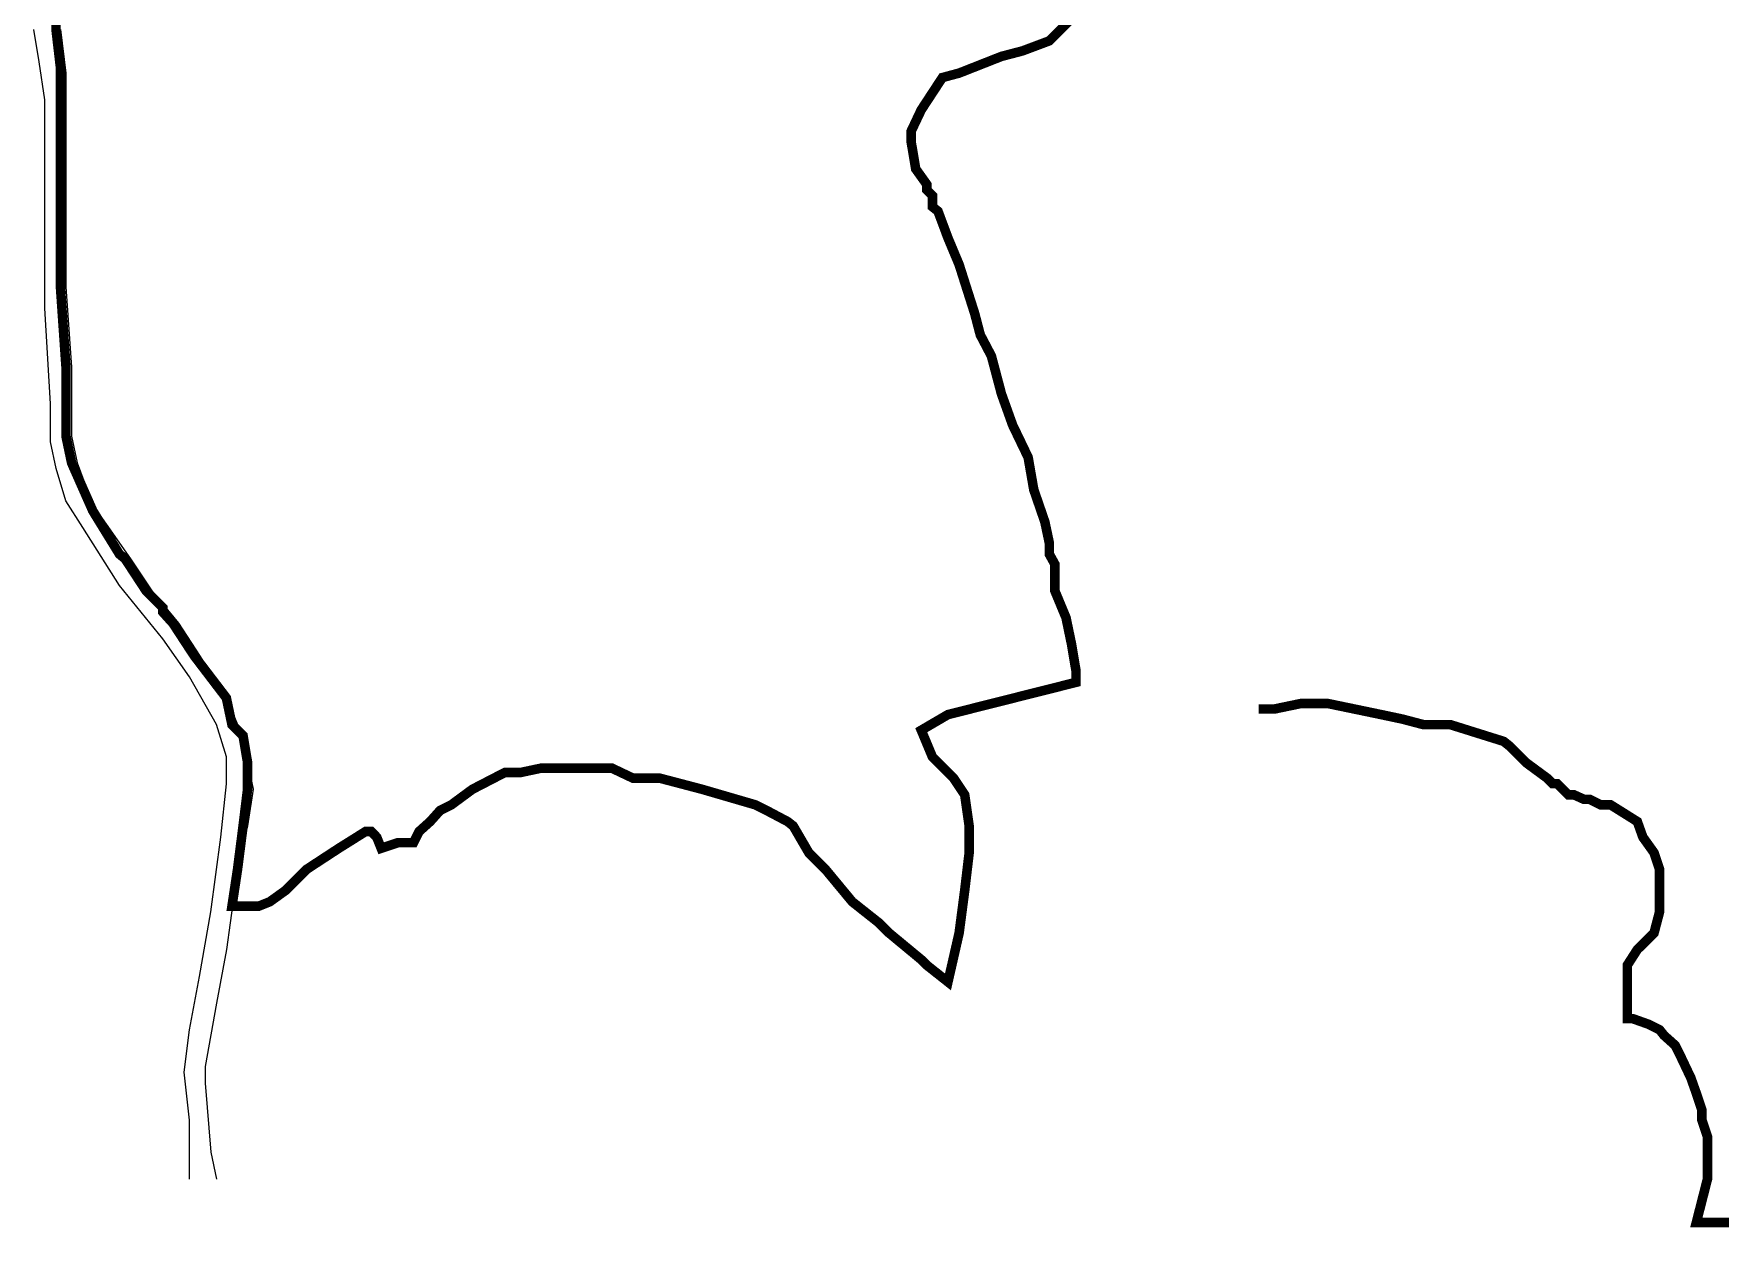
# Model space of a CAD drawing. Header units: millimetres. Extents: x -3588 to 75209, y -3737 to 38254.
# Drawn here: x 1312.4 to 1739.9, y 22327.4 to 22630 of the extents above; entities that cross this region are included whole.
import ezdxf

# ---------------------------------------------------------------- set-up
doc = ezdxf.new("R2010")
doc.units = ezdxf.units.MM
doc.layers.add('P', color=253, linetype='Continuous')

msp = doc.modelspace()

# ---------------------------------------------------------------- linework, layer by layer
at = {"layer": 'P'}
for points, const_width in [([(1576.579, 22634.927), (1569.809, 22628.157), (1563.024, 22625.613), (1557.662, 22624.204), (1546.94, 22619.979), (1542.699, 22618.843), (1537.338, 22610.665), (1534.793, 22605.288), (1534.793, 22602.471), (1535.929, 22595.702), (1538.746, 22591.749), (1538.746, 22590.341), (1540.17, 22588.916), (1540.17, 22587.508), (1540.17, 22586.1), (1541.579, 22584.963), (1544.107, 22578.194), (1546.94, 22571.424), (1550.893, 22559.005), (1552.301, 22553.628), (1555.118, 22548.267), (1557.662, 22538.681), (1560.495, 22530.775), (1564.432, 22522.581), (1565.856, 22514.403), (1568.673, 22506.209), (1569.809, 22500.848), (1569.809, 22498.031), (1571.218, 22495.487), (1571.218, 22488.717), (1574.034, 22481.931), (1575.443, 22475.162), (1576.579, 22468.392), (1576.579, 22465.56), (1544.107, 22457.382), (1537.338, 22453.429), (1540.17, 22446.643), (1545.532, 22441.282), (1548.348, 22437.057), (1549.485, 22429.151), (1549.485, 22422.366), (1548.348, 22412.779), (1546.94, 22402.041), (1544.107, 22389.622), (1538.746, 22393.863), (1537.338, 22395.271), (1529.16, 22402.041), (1526.615, 22404.586), (1521.254, 22408.826), (1519.846, 22409.947), (1513.06, 22418.141), (1508.835, 22422.366), (1504.882, 22429.151), (1503.458, 22430.271), (1498.097, 22433.104), (1495.28, 22434.512), (1481.725, 22438.465), (1471.002, 22441.282), (1464.233, 22441.282), (1458.872, 22443.827), (1454.631, 22443.827), (1445.316, 22443.827), (1441.075, 22443.827), (1435.714, 22442.69), (1431.761, 22442.69), (1423.583, 22438.465), (1418.222, 22434.512), (1415.389, 22433.104), (1412.845, 22430.271), (1410.028, 22427.743), (1408.62, 22424.91), (1406.075, 22424.91), (1404.667, 22424.91), (1400.426, 22423.502), (1399.306, 22426.319), (1397.897, 22427.743), (1396.473, 22427.743), (1389.703, 22423.502), (1381.51, 22418.141), (1376.148, 22412.779), (1372.195, 22409.947), (1369.379, 22408.826), (1362.609, 22408.826), (1364.018, 22418.141), (1365.426, 22429.151), (1366.562, 22438.465), (1366.562, 22445.235), (1365.426, 22452.005), (1362.609, 22454.837), (1361.185, 22461.607), (1353.007, 22472.329), (1347.646, 22480.523), (1345.101, 22483.34), (1345.101, 22484.476), (1340.86, 22488.717), (1335.499, 22496.895), (1334.091, 22498.031), (1327.321, 22509.042), (1321.96, 22521.173), (1320.535, 22527.942), (1320.535, 22545.45), (1319.127, 22565.775), (1319.127, 22576.785), (1319.127, 22588.916), (1319.127, 22599.655), (1319.127, 22619.979), (1319.127, 22621.388), (1318.007, 22630.99), (1318.007, 22634.927)], 2.417), ([(1576.579, 22634.927), (1569.809, 22628.157), (1563.024, 22625.613), (1557.662, 22624.204), (1546.94, 22619.979), (1542.699, 22618.843), (1537.338, 22610.665), (1534.793, 22605.288), (1534.793, 22602.471), (1535.929, 22595.702), (1538.746, 22591.749), (1538.746, 22590.341), (1540.17, 22588.916), (1540.17, 22587.508), (1540.17, 22586.1), (1541.579, 22584.963), (1544.107, 22578.194), (1546.94, 22571.424), (1550.893, 22559.005), (1552.301, 22553.628), (1555.118, 22548.267), (1557.662, 22538.681), (1560.495, 22530.775), (1564.432, 22522.581), (1565.856, 22514.403), (1568.673, 22506.209), (1569.809, 22500.848), (1569.809, 22498.031), (1571.218, 22495.487), (1571.218, 22488.717), (1574.034, 22481.931), (1575.443, 22475.162), (1576.579, 22468.392), (1576.579, 22465.56), (1544.107, 22457.382), (1537.338, 22453.429), (1540.17, 22446.643), (1545.532, 22441.282), (1548.348, 22437.057), (1549.485, 22429.151), (1549.485, 22422.366), (1548.348, 22412.779), (1546.94, 22402.041), (1544.107, 22389.622), (1538.746, 22393.863), (1537.338, 22395.271)], 1.2), ([(1537.338, 22395.271), (1529.16, 22402.041), (1526.615, 22404.586), (1521.254, 22408.826), (1519.846, 22409.947), (1513.06, 22418.141), (1508.835, 22422.366), (1504.882, 22429.151), (1503.458, 22430.271), (1498.097, 22433.104), (1495.28, 22434.512), (1481.725, 22438.465), (1471.002, 22441.282), (1464.233, 22441.282), (1458.872, 22443.827), (1454.631, 22443.827), (1445.316, 22443.827), (1441.075, 22443.827), (1435.714, 22442.69), (1431.761, 22442.69), (1423.583, 22438.465), (1418.222, 22434.512), (1415.389, 22433.104), (1412.845, 22430.271), (1410.028, 22427.743), (1408.62, 22424.91), (1406.075, 22424.91), (1404.667, 22424.91), (1400.426, 22423.502), (1399.306, 22426.319), (1397.897, 22427.743), (1396.473, 22427.743), (1389.703, 22423.502), (1381.51, 22418.141), (1376.148, 22412.779), (1372.195, 22409.947), (1369.379, 22408.826), (1362.609, 22408.826), (1364.018, 22418.141), (1365.426, 22429.151), (1366.562, 22438.465), (1366.562, 22445.235), (1365.426, 22452.005), (1362.609, 22454.837), (1361.185, 22461.607), (1353.007, 22472.329), (1347.646, 22480.523), (1345.101, 22483.34), (1345.101, 22484.476), (1340.86, 22488.717), (1335.499, 22496.895), (1334.091, 22498.031), (1327.321, 22509.042), (1321.96, 22521.173), (1320.535, 22527.942), (1320.535, 22545.45), (1319.127, 22565.775), (1319.127, 22576.785), (1319.127, 22588.916), (1319.127, 22599.655), (1319.127, 22619.979), (1319.127, 22621.388), (1318.007, 22630.99)], 1.2), ([(1622.878, 22458.79), (1626.831, 22458.79), (1633.6, 22460.198), (1640.37, 22460.198), (1647.155, 22458.79), (1653.925, 22457.382), (1659.286, 22456.245), (1664.647, 22454.837), (1671.433, 22454.837), (1684.972, 22450.596), (1686.38, 22449.476), (1690.621, 22445.235), (1695.983, 22441.282), (1697.391, 22439.874), (1698.527, 22439.874), (1701.344, 22437.057), (1702.768, 22437.057), (1705.297, 22435.921), (1706.705, 22435.921), (1709.538, 22434.512), (1712.082, 22434.512), (1718.852, 22430.271), (1720.26, 22426.319), (1723.093, 22422.366), (1724.501, 22418.141), (1724.501, 22411.355), (1724.501, 22407.418), (1723.093, 22402.041), (1718.852, 22397.816), (1716.307, 22393.863), (1716.307, 22385.669), (1716.307, 22380.308), (1717.716, 22380.308), (1721.669, 22378.9), (1724.501, 22377.491), (1725.621, 22376.083), (1728.454, 22373.538), (1729.862, 22370.706), (1732.407, 22365.344), (1733.815, 22361.391), (1735.224, 22357.167), (1735.224, 22354.622), (1736.632, 22350.381), (1736.632, 22342.203), (1736.632, 22339.658), (1733.815, 22328.648), (1763.742, 22328.648)], 2.417)]:
    msp.add_lwpolyline(points, dxfattribs=dict(at, const_width=const_width))
for points in [[(1351.871, 22339.658), (1351.871, 22354.622), (1350.462, 22366.769), (1351.871, 22377.491), (1354.415, 22391.03), (1357.248, 22407.418), (1359.777, 22426.319), (1361.185, 22439.874), (1361.185, 22446.643), (1358.656, 22454.837), (1351.871, 22466.968), (1345.101, 22476.57), (1334.091, 22490.125), (1324.776, 22504.801), (1320.535, 22511.57), (1318.007, 22519.764), (1316.599, 22526.534), (1316.599, 22536.136), (1315.174, 22560.414), (1315.174, 22583.555), (1315.174, 22613.194), (1313.766, 22622.796), (1312.358, 22630.99)], [(1319.127, 22630.99), (1320.535, 22619.979), (1320.535, 22599.655), (1320.535, 22588.916), (1320.535, 22576.785), (1320.535, 22565.775), (1321.96, 22545.45), (1321.96, 22527.942), (1323.368, 22521.173), (1327.321, 22510.45), (1336.923, 22496.895), (1342.284, 22488.717), (1349.054, 22480.523), (1354.415, 22472.329), (1361.185, 22461.607), (1364.018, 22454.837), (1365.426, 22452.005), (1366.562, 22445.235), (1367.97, 22438.465), (1366.562, 22429.151), (1364.018, 22418.141), (1361.185, 22397.816), (1358.656, 22384.261), (1355.824, 22368.177), (1355.824, 22363.936), (1357.248, 22346.444), (1358.656, 22339.658)]]:
    msp.add_lwpolyline(points, dxfattribs=at)

doc.saveas('drawing.dxf')
